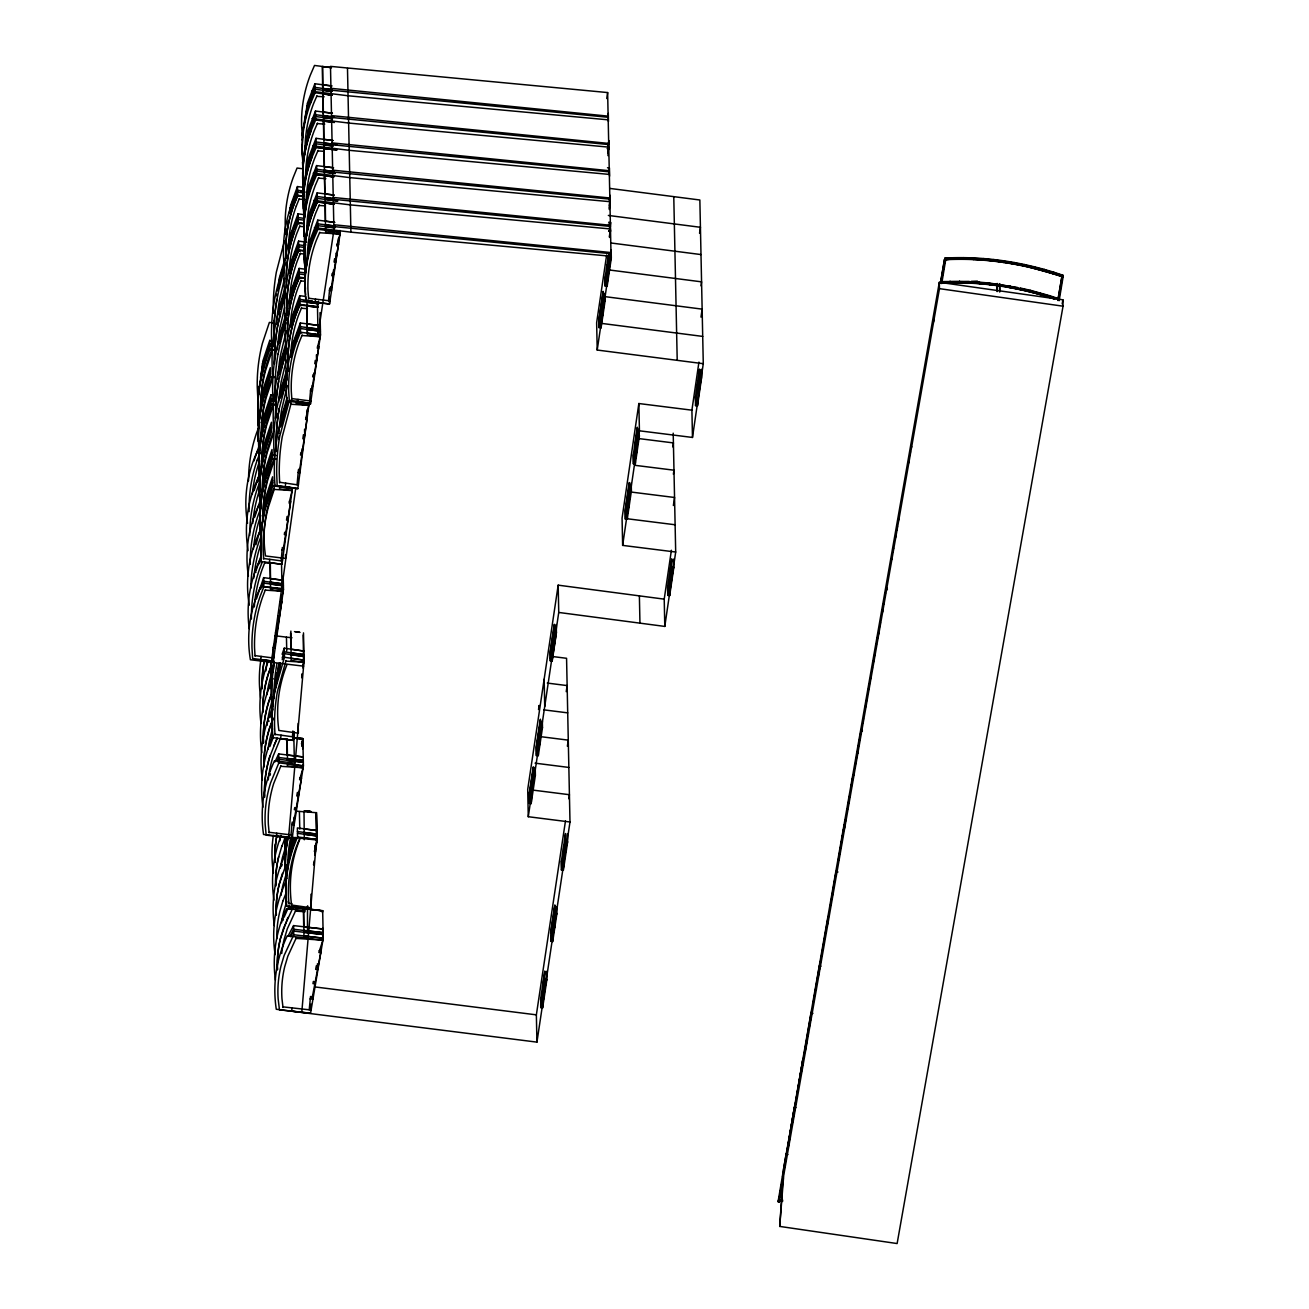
<?xml version="1.0" encoding="UTF-8"?>
<svg xmlns="http://www.w3.org/2000/svg" width="1309" height="1309" viewBox="0 0 1309 1309"><rect width="100%" height="100%" fill="white"/><g stroke="black" fill="none" stroke-linecap="round" stroke-linejoin="round"><path stroke-width="1.5" d="M302.15 150.584L303.017 127.807L302.183 140.096M302.723 177.86L303.59 155.084L303.623 156.916L305.373 146.543L311.362 126.302L315.567 116.517L332.355 118.677M304.081 213.776L303.197 189.167L304.113 215.609M304.441 259.706L304.342 243.736L305.341 273.843L304.506 263.191A147.197 137.51 -1.2 0 1 313.146 211.633L317.367 201.848L334.155 204.008M304.997 286.982L304.915 271.012L304.997 274.677M285.787 245.127L285.82 241.085M285.198 849.672L285.951 879.124M285.787 892.46L285.771 876.948M258.282 419.747L257.791 394.091L258.397 425.425M258.298 437.811L258.364 421.367M258.937 448.66L259.542 479.699M258.871 465.104L259.918 441.231L259.035 454.059M259.411 490.58L259.493 475.936M259.444 492.38L260.491 468.507L260.54 470.307L262.193 459.377L271.568 427.65M260.016 519.657L260.066 503.212M260.638 530.505L261.129 556.145L261.064 552.545M270.799 667.705L270.898 661.863M271.372 694.981L271.47 677.833L271.896 706.647M271.945 722.273L272.043 705.109L272.55 737.572L293.232 740.403L294.214 733.138M273.957 324.321L274.039 320.77M272.501 657.903L273.663 645.239L274.923 645.419M281.14 560.874L282.351 547.506L283.611 547.686M297.078 484.788L298.436 469.702L299.696 469.898M309.611 400.865L310.757 388.675L312.033 388.855M292.447 736.771L292.889 730.962M293.511 739.798L294.361 731.78M328.543 300.71L329.737 288.029L331.177 288.225M288.569 837.498L303.606 666.166L303.197 634.98M290.974 834.897L292.202 822.117L293.772 822.314M301.774 1012.479L316.549 839.953L315.976 812.66L295.605 811.122M309.219 1009.795L310.511 996.525L312.409 996.754M779.722 1226.418L783.715 1175.367L939.453 288.651L939.322 282.286L1062.908 299.826L1063.039 306.191L897.123 1243.55L779.722 1226.418L783.584 1168.986L939.322 282.286M274.874 342.663L275.168 339.096M275.054 342.713L275.348 339.162M271.552 681.465L272.517 669.799L271.585 683.282M272.125 708.742L273.09 697.075L272.157 710.574M257.857 397.691L258.789 386.679L257.906 399.49M258.478 426.767L261.064 404.808L270.439 373.081M260.147 506.812L261.064 495.8L260.18 508.612M260.753 535.888L263.338 513.946L272.714 482.219M303.279 192.832L304.163 182.376L304.277 187.563M303.312 194.665C304.163 177.059 308.597 159.714 316.14 143.81L332.928 145.97M303.884 221.941L306.502 201.111L312.491 180.855L316.713 171.086L335.366 173.492L324.697 172.183M304.424 247.385L305.308 236.929L304.457 249.217M305.03 276.494L307.648 255.68L313.636 235.424L317.858 225.655L334.646 227.799M285.313 855.072L287.44 837.007M285.886 882.364L288.324 862.287L295.818 837.482M275.037 847.757L275.348 844.109M307.517 906.744L307.468 932.204M285.722 483.152L285.231 486.833L297.847 488.65L309.088 403.156L289.485 400.194L279.782 436.061A236.553 220.976 -1.2 0 0 276.69 473.302L277.164 485.721L297.847 488.65M281.091 735.183L280.617 738.652L293.232 740.403L293.118 734.954M290.876 631.102L291.154 660.505L303.77 662.272L302.837 666.036M301.675 677.767L302.215 673.775L301.937 675.689M303.001 668.032L304.064 660.145L303.492 632.869M269.769 559.336L269.327 562.608L281.942 564.31L292.414 488.584L272.796 485.819L265.825 506.747A185.551 173.344 -1.2 0 0 260.671 550.533M279.471 280.551L277.524 290.614L279.324 281.942M278.637 313.98L279.815 305.553L284.822 288.34M278.948 343.22L280.895 335.12M278.964 374.407L280.764 362.495M280.077 397.789L282.04 389.689M282.089 416.998L280.371 427.012L282.188 418.356M261.129 656.414L260.687 659.507L273.319 661.176L283.48 589.41L283.202 576.271M270.325 562.494L270.587 589.655L283.202 591.308L280.224 603.138L281.484 603.318L281.402 599.473M277.868 413.922L277.361 417.456L277.312 415.608M278.686 439.448L279.193 435.913M309.088 403.156L296.472 401.339L296.178 403.597L308.793 405.414L305.619 419.518L306.879 419.714M298.043 472.418L299.303 472.631L307.173 417.686L307.01 409.848M304.293 839.773L303.999 810.926L311.215 811.858M304.375 828.941L316.991 830.561L297.372 827.926L297.552 836.926L293.789 846.367A155.117 144.906 -1.2 0 0 285.869 896.06L286.524 906.123L307.222 908.773L307.648 905.779M313.538 864.905L314.095 861.027M314.929 855.202L317.187 839.56L316.614 812.562M306.797 307.811L307.059 305.979L318.103 307.386M307.173 325.826L307.435 323.994L320.312 325.63L300.301 322.979L293.38 342.042L293.118 347.18L300.383 326.677L320.394 329.344L307.517 327.708M307.288 331.39L307.566 329.557L320.427 331.193L300.416 328.526L293.494 347.605M298.027 399.392L297.601 402.37L310.462 404.023L320.509 334.908L320.034 312.655M312.458 301.119L306.944 300.416L307.37 335.088L320.247 336.74L317.253 348.112L318.545 348.292M318.054 334.351L333.926 230.073L330.49 66.383L607.638 92.563L611.107 258.838M271.323 662.485L295.752 488.093L275.005 485.508A145.479 135.907 -1.2 0 0 265.514 555.949L285.558 558.452L285.477 554.558M272.959 679.24L271.487 678.618L274.023 661.11M272.927 706.435L272.059 705.895L277.001 672.662M638.857 403.532L639.43 430.808L692.477 437.451L691.905 410.175L638.857 403.532L622.07 518.119L622.642 545.395L675.689 552.038L664.792 626.422L558.747 612.448L558.174 585.156L664.219 599.146L664.792 626.422M629.269 484.412L625.358 510.035L625.506 517.17L627.436 517.415M635.34 442.704L637.319 429.139M625.326 519.051L629.465 490.711L629.302 482.53L625.146 510.854L625.326 519.051L627.24 519.28L631.396 490.957L631.249 484.412M633.376 463.762L637.516 435.422L639.447 435.668L635.307 463.991L633.376 463.762L633.196 455.581L637.352 427.241L637.352 436.731M629.416 491.562L627.436 505.127L627.289 497.993M630.333 488.846L631.216 482.776M638.088 435.586L638.988 429.499M630.169 490.548L631.036 484.641L631.183 491.791M635.405 455.679L635.994 451.67M638.219 435.275L639.087 429.352L639.234 436.502L637.319 436.257M622.642 545.395L639.43 430.808M629.154 504.587L626.356 518.053M637.205 449.298L634.407 462.764M699.546 233.264L700.43 227.291L608.358 215.445M672.826 446.942L673.415 442.917L638.039 438.482M673.382 474.218L673.971 470.193L634.685 465.284M700.986 285.837L701.575 281.844L609.487 269.998M673.366 505.519L674.544 497.485L629.367 491.824M700.969 317.105L702.148 309.137L604.071 296.521M664.219 599.146L671.386 550.271M691.905 410.175L698.941 362.118M669.717 574.307L671.713 560.743M699.513 370.987L697.664 391.702M671.697 567.861L667.95 593.501L667.803 586.35M667.754 595.366L671.91 567.026L673.84 567.272L669.684 595.611L667.754 595.366L667.59 587.185L671.73 558.845L671.746 568.351M700.871 373.392L701.46 369.334L701.624 377.532L697.484 405.855L695.554 405.61L699.71 377.287M672.09 571.853L672.662 567.991M692.477 437.451L703.277 363.689L699.857 199.999L609.781 188.414M258.397 395.318L262.602 363.493M259.837 422.758L258.38 422.152L263.862 390.687M259.82 449.952L258.953 449.429L263.747 418.062M260.098 477.147L265.007 445.256M261.26 504.57L260.082 503.998L265.072 472.565M261.244 531.716L265.302 500.087L266.447 499.842M272.55 671.615L273.99 661.945M273.123 698.891L280.486 664.612M606.754 98.551L607.638 92.563M607.965 146.772L608.865 140.701L607.949 155.64M608.096 146.51L608.685 142.566M607.9 153.104L608.783 147.132L348.636 123.046L312.098 118.53M609.241 201.079L610.01 195.27L609.29 209.522M609.323 205.677L609.912 201.684L349.765 177.615L313.244 173.083M609.389 208.229L609.978 204.286M539.144 705.764L538.572 709.543L539.21 705.436M609.978 226.588L610.583 222.546L608.652 222.301M558.174 585.156L527.707 789.442L528.28 816.718L569.988 821.987L536.935 1042.128L276.281 1009.272A143.352 133.911 -1.2 0 1 287.195 935.919L307.599 938.062M606.656 254.911L596.642 322.767L597.215 350.043L703.277 363.689M609.307 236.945L610.485 228.96L350.337 204.891L313.816 200.375M609.667 237.469L610.583 222.546M608.456 255.402L605.036 277.917L605.216 286.098L607.147 286.344L611.319 258.02L611.156 249.823L610.55 253.881M603.105 293.265L599.162 318.872L599.309 326.006L601.24 326.252M608.62 255.353L607.343 272.19M554.296 626.193L550.32 651.8L550.467 658.934L554.28 633.311L556.21 633.556L552.12 659.916M533.254 768.743L529.278 794.35L529.425 801.484M540.355 721.095L536.379 746.686L536.526 753.837L538.441 754.082M554.198 627.224L552.529 645.861M605.216 286.098L609.405 257.775M603.253 300.399L601.256 313.964L601.224 306.355M529.229 803.35L533.45 775.026L535.381 775.272L531.159 803.595L529.229 803.35L529.065 795.168L533.287 766.845L533.401 775.877L531.389 789.442L531.241 782.307M540.552 727.379L536.33 755.702L536.166 747.521L540.388 719.197L540.552 727.379L542.482 727.624L538.261 755.947L538.097 751.235M550.271 660.8L554.492 632.476L556.423 632.722L552.202 661.045L550.271 660.8L550.107 652.618L554.329 624.295L554.443 633.327M604.169 297.683L604.758 293.641M540.502 728.229L538.474 741.794L538.457 734.185M604.005 299.401L604.873 293.478M534.645 770.87L535.217 767.09L535.381 775.272M541.19 727.002L542.024 721.341M555.687 628.32L556.26 624.54L556.423 632.722M539.995 736.836L541.19 728.802M541.239 727.231L542.122 721.308L542.27 728.458L540.339 728.213M554.231 639.921L554.836 635.912M597.215 350.043L611.058 256.253L350.91 232.168L314.389 227.651M528.28 816.718L558.747 612.448M602.974 313.424L600.16 326.89M531.176 801.419L532.174 789.262M539.783 743.725L537.475 753.673M331.488 67.659L322.489 66.546L322.587 86.754M322.783 95.901L323.061 93.823L332.061 94.935M323.356 123.177L323.634 121.279M336.806 149.946L324.207 148.392L324.256 166.554M323.928 150.47L324.207 148.571M324.485 177.746L324.779 175.668L333.779 176.96M315.584 299.123L315.125 302.215L329.524 303.999L340.324 232.184L317.94 229.304L313.718 239.089A147.197 137.51 -1.2 0 0 305.079 290.647L305.913 301.119L329.524 303.999L329.41 298.501M322.489 66.546L325.63 232.315L340.029 234.082L339.964 230.417M566.224 691.643L567.141 685.589L547.277 683.069M567.37 746.212L568.286 740.141L540.47 736.64M536.935 1042.128L536.363 1014.851L565.472 820.972M568.81 798.752L569.415 794.71L531.683 789.949M540.552 999.372L544.806 971.049L544.806 980.539M550.598 933.252L554.852 904.944L554.852 914.435M542.728 986.495L544.773 972.931M554.82 906.826L550.811 932.433L550.778 941.449L555.032 913.126L556.947 913.371L552.693 941.695L552.627 938.422M565.504 835.437L563.606 856.135M540.912 1005.688L544.757 980.065M540.715 1007.554L544.969 979.23L546.9 979.476L542.646 1007.799L540.715 1007.554L540.764 998.538M561.446 870.043L565.701 841.736L567.631 841.982L563.377 870.289L561.446 870.043L561.283 861.862L565.521 833.538L565.652 842.587M554.672 906.81L552.938 927.541L552.905 919.932M555.654 912.733L556.505 907.072L556.734 914.206L554.82 913.96M545.133 984.057L545.722 980.179M555.703 912.962L556.587 907.055M542.564 1006.654L544.528 989.522M563.394 868.112L564.523 855.497M258.822 388.478L266.022 356.146L269.867 345.805L273.777 346.361M259.967 443.031L267.167 410.715L270.996 400.374L274.923 400.93M261.113 497.6L268.312 465.268L272.141 454.927L276.068 455.483M292.414 488.584L279.782 486.883L279.521 488.879L292.136 490.58L289.093 503.065L290.353 503.261M273.303 647.53L274.563 647.71L281.746 601.6L280.486 601.42M286.082 850.965L285.215 850.441L287.276 837.155M286.949 878.306L285.787 877.734L290.222 849.23L291.367 848.985M289.305 213.563L290.189 207.869L291.367 207.607M289.273 244.636L291.351 234.867M290.451 268.116L291.662 260.196L298.599 241.134L306.601 242.198M290.713 297.307L292.496 289.42M290.991 326.481L292.643 316.794M291.858 351.859L293.92 343.989M276.755 833.211L276.264 836.32L292.071 838.202L303.41 765.863L302.854 739.143L293.396 737.981M301.741 746.245L302.837 738.571L297.176 737.883M315.371 845.565L315.224 852.977L315.076 845.369M287.636 225.033L288.275 221.057M289.027 308.875L289.665 304.882M303.066 135.923L302.068 135.4L307.075 105.636M303.034 163.02L308.122 132.831M304.212 190.492L303.213 189.952L308.22 160.205M304.457 217.687L308.613 187.662L309.595 187.4M305.701 245.11L304.359 244.521L309.562 214.709M305.602 272.256L309.758 242.23L310.724 241.952M303.066 129.64L307.37 109.04L314.994 89.241L331.782 91.401M305.341 238.762L309.66 218.161L317.285 198.363L337.804 200.997L325.27 199.475M319.576 232.74L340.029 234.082L336.757 245.896L338.197 246.092M329.361 290.32L330.801 290.516L338.491 244.39L338.36 238.533M317.482 307.075L318.463 301.201M303.377 910.753L303.704 908.561L307.5 909.199M292.136 1007.897L291.596 1011.137L310.56 1013.248L323.241 938.177L322.668 910.688L293.183 907.268L283.578 928.097L280.404 938.766A122.653 114.57 -1.2 0 0 277.475 969.724M303.704 908.561L303.95 938.046L322.914 940.157L322.652 928.048M322.341 912.668L322.668 910.688M783.355 1178.345L779.346 1201.875L778.086 1201.695L786.087 1154.162L787.363 1154.8M782.618 1201.417L778.413 1201.089L778.61 1199.911L782.226 1199.748M794.432 1107.07L786.431 1154.603L794.432 1107.07L795.676 1107.25M782.046 1181.716L778.708 1201.335A117.368 41.217 9.7 0 1 782.275 1201.122M782.717 1177.789L783.387 1173.878M784.042 1169.951L784.713 1166.024M785.384 1162.097L786.054 1158.187M779.002 1201.58L778.61 1199.911M788.051 1148.353L788.722 1144.426M789.376 1140.515L790.047 1136.588M792.043 1124.824L795.054 1107.169M795.087 1106.907L795.283 1105.729M803.431 1058.457L810.762 1014.851M801.059 1073.805L801.713 1069.878M802.384 1065.951L803.055 1062.041M807.424 1036.27L808.226 1035.583M812.087 1008.944L811.433 1013.313L812.676 1013.051M812.774 1005.476L819.434 965.797L820.694 965.977M805.051 1052.207L805.722 1048.28M806.393 1044.353L807.048 1040.442M807.718 1036.515L808.389 1032.588M809.06 1028.661L809.731 1024.751M810.386 1020.824L811.056 1016.897M811.956 1011.53L812.349 1013.199M815.965 988L816.358 989.669M818.06 977.659L818.73 973.732M819.401 969.805L820.056 965.878M828.433 917.167L829.104 912.798M829.775 909.33L835.764 873.561M827.403 924.678L828.057 920.751M832.426 894.996L833.228 894.292M837.106 868.112L836.435 872.039L837.106 867.654M837.76 863.744L844.436 824.506L837.776 864.185M846.105 816.636L844.78 824.948L846.105 817.094M846.776 812.725L847.43 808.798M848.101 804.871L848.772 800.961M849.443 797.034L850.114 793.107M850.768 789.18L852.781 777.415L850.785 789.638M846.776 813.184L847.447 809.257M848.117 805.33L848.788 801.403M849.443 797.492L850.114 793.565M844.403 828.532L845.074 824.605M853.452 775.893L854.106 771.508M854.777 768.039L860.782 732.287M857.444 753.706L858.229 753.019M862.107 726.38L861.437 730.307M862.778 722.912L863.449 718.526M865.118 709.183L865.773 704.798M866.46 701.329L867.114 696.961M867.785 693.492L869.454 683.691M861.764 730.144L861.976 728.966M865.773 706.615L865.969 705.436M870.436 679.289L871.107 675.362M871.778 671.435L872.449 667.525M873.119 664.056L873.774 659.671M874.461 656.202L875.116 651.833M875.786 648.364L876.441 643.979M877.128 640.51L877.783 636.141M878.454 634.603L879.108 630.234M879.795 626.766L880.45 622.38M882.119 612.579L882.79 608.652M883.444 604.742L884.115 600.815M884.786 596.888L885.457 592.961M882.446 612.432L882.642 611.254M886.651 587.708L887.044 589.377M891.445 559.597L892.116 555.687M892.787 551.76L893.458 547.833M891.462 560.056L892.133 556.129M892.803 552.218L893.458 548.291M895.454 537.999L896.125 534.088M896.78 530.161L897.45 526.234M898.121 522.307L898.792 518.397M908.462 463.451L909.117 459.524M909.788 455.614L910.459 451.687M911.457 447.613L911.653 446.434M933.464 322.178L934.135 318.251M940.467 282.924L944.476 259.395L945.736 260.033L944.476 259.395M940.484 283.382L944.476 259.837M944.803 259.231L945 258.053C984.941 255.91 1025.225 262.275 1062.99 275.266L1062.221 276.772C1024.816 263.894 984.941 257.595 945.393 259.722L953.852 258.822L979.148 259.46M1054.579 299.09C1018.255 287.031 979.656 281.19 941.4 283.251L940.991 281.599L969.249 281.419L969.053 282.597L946.227 282.531M945.393 259.722L945 258.053M941.727 283.562L945.736 259.575M949.843 282.368L950.056 281.19M953.852 258.822L954.048 257.644M950.399 282.842L950.596 281.68C987.182 281.075 1023.851 287.146 1058.408 299.123L1058.212 300.301L1058.408 299.123M954.408 259.313L954.605 258.135C991.191 257.546 1027.86 263.616 1062.417 275.594L1062.99 275.266M959.317 282.302L959.53 281.124M963.326 258.773L963.522 257.595M959.775 282.793L959.972 281.615M963.768 259.264L963.98 258.086M973.127 259.067L973.323 257.889M969.462 283.088L969.658 281.91M973.471 259.558L973.667 258.38M974.125 282.924L974.321 281.746L989.571 283.071L1017.568 287.505L1017.371 288.684L999.667 285.591M975.794 283.039L979.165 283.251L979.361 282.073M983.37 258.544L983.174 259.722L993.384 260.72L993.58 259.542M979.394 283.726L979.59 282.548M983.403 260.196L983.599 259.018M979.165 283.251L989.375 284.249L989.571 283.071M989.489 284.724L989.702 283.546M993.498 261.178L993.695 260M999.683 286.049L999.88 284.413M1003.692 262.504L1003.888 261.325M1009.877 287.685L1010.172 286.082M1013.886 264.156L1014.18 262.536M1020.006 289.649L1020.202 288.471M1023.998 266.12L1024.194 264.942M1062.793 276.444L1024.211 265.711L1024.407 264.533M1029.97 291.907L1030.167 290.729M1033.963 268.378L1034.175 267.2M1030.281 291.531L1030.494 290.353L1020.545 288.095L1020.349 289.273L1049.671 296.914L1049.867 295.752L1030.494 290.353M1034.29 267.985L1034.486 266.807M1039.706 294.46L1039.902 293.281M1043.715 270.914L1043.911 269.736M1040.131 294.083L1040.328 292.921M1044.14 270.554L1044.337 269.376M1049.131 297.258L1049.343 296.079M1053.14 273.712L1053.336 272.55M1053.663 273.385L1053.876 272.207M1057.868 300.056L1061.877 276.51L1063.153 277.148L1061.877 276.51M1057.885 300.514L1061.894 276.968M1062.221 276.772L1062.417 275.594M1058.506 300.137L1062.499 276.608A117.368 41.217 9.7 0 0 945.098 259.477L941.089 283.022A117.368 41.217 9.7 0 1 999.683 285.82M1059.145 300.694L1063.137 276.706M303.034 764.211L303.099 767.778L299.597 779.673L301.185 779.869L301.103 776.122M1062.188 303.852L1062.908 299.826M295.981 938.389L322.914 940.157L318.856 952.494L320.754 952.723L320.672 948.845M277.933 290.745L280.29 280.355M279.439 287.178L276.919 299.646A236.553 220.976 -1.2 0 0 273.843 336.904M278.817 314.471L279.537 311.002M280.011 314.471L277.492 326.661A236.553 220.976 -1.2 0 0 274.399 363.902M278.064 354.215L280.584 341.747M278.882 374.243L280.96 360.122L285.967 342.909M279.275 374.341L280.715 367.371M280.175 398.051L280.895 394.582M281.14 425.409L287.816 401.241M254.731 517.088L260.278 500.103M256.433 598.933L263.665 577.629L283.284 580.312L270.668 578.66M289.207 244.799L290.025 241.429M291.171 236.634L290.827 238.058L291.089 232.92L298.027 213.842L304.015 214.643M290.598 268.705L291.4 265.334M289.894 273.646L291.302 267.74M290.762 297.667L292.316 291.187M290.925 326.645L292.807 314.765L299.728 295.687L305.733 296.488M291.907 352.236L292.709 348.865M293.02 349.585L291.138 357.455L291.089 355.606M270.047 775.337L270.439 773.848M279.782 280.241L284.92 262.994M281.68 275.234L284.953 264.827M279.439 287.456L282.679 275.201M284.544 278.408L279.422 300.17A232.249 216.967 -1.2 0 0 276.674 324.517M279.897 309.235L284.904 292.022M280.404 309.349L283.169 299.09M283.251 302.494L277.492 326.939A236.553 220.976 -1.2 0 0 274.415 364.18M284.593 307.648L279.995 327.463A232.249 216.967 -1.2 0 0 277.361 349.748M280.502 338.344L281.893 333.206M280.584 342.025L283.808 329.77M286.213 330.997L280.568 354.739A232.249 216.967 -1.2 0 0 277.803 379.07M281.042 363.787L286.049 346.59M281.533 363.918L286.082 348.423M284.38 357.046L278.637 381.492A236.553 220.976 -1.2 0 0 275.561 418.733M281.157 369.302L287.325 348.341M286.262 360.237L281.14 382.015A232.249 216.967 -1.2 0 0 278.637 402.272M283.039 387.775L287.244 373.965M281.73 396.578L287.309 377.63M287.358 385.566L281.713 409.292A232.249 216.967 -1.2 0 0 278.948 433.639M282.646 416.638L287.178 401.143M314.765 849.197L316.925 841.392L316.353 814.394M279.308 662.91L276.903 675.689M280.453 662.796L274.841 687.29M266.103 359.746L262.978 370.627A185.551 173.344 -1.2 0 0 257.824 414.429M266.676 387.022L263.534 397.625A185.551 173.344 -1.2 0 0 258.38 441.411M267.805 441.591L264.68 452.472A185.551 173.344 -1.2 0 0 259.526 496.258M268.378 468.867L265.252 479.47A185.551 173.344 -1.2 0 0 260.098 523.256L260.687 534.563M281.86 846.056L278.686 856.937A122.653 114.57 -1.2 0 0 275.675 886.046M285.575 847.021L282.466 857.493A120.428 112.492 -1.2 0 0 280.437 868.129M281.795 865.92L282.253 864.382M282.433 873.332L279.259 884A122.653 114.57 -1.2 0 0 276.33 914.942M286.147 874.297L283.039 884.769A120.428 112.492 -1.2 0 0 281.01 895.405M283.006 900.608L279.831 911.489A122.653 114.57 -1.2 0 0 276.772 938.766M286.72 901.574L283.595 912.046A120.428 112.492 -1.2 0 0 281.582 922.698M282.924 920.489L283.398 918.934M253.93 461.046L259.837 443.718M256.204 570.168L261.424 554.656M301.463 743.888L302.543 740.485M293.592 837.351L290.205 848.461L290.287 852.061M291.252 209.276L293.118 203.484M291.792 234.704L298.092 217.556L304.097 218.358M291.743 263.911L294.836 254.257M292.938 289.256L299.237 272.125L305.242 272.91M292.889 318.48L299.81 299.401L311.82 301.005M293.543 318.398L295.409 312.606M284.446 240.954L276.346 272.092A236.553 220.976 -1.2 0 0 273.254 309.349L273.401 313.031M284.838 259.329L279.242 278.277L278.964 283.709M282.679 275.479L284.429 269.981M283.758 297.339L285.526 292.12M283.251 302.755L286.18 293.772M285.984 313.882L280.388 332.83L280.11 338.278L286.066 317.563M283.742 326.366L286.098 319.396M283.824 330.048L286.164 322.799M287.129 368.451L281.533 387.399L281.239 392.847L287.195 372.116M287.309 377.352L279.21 408.784A236.553 220.976 -1.2 0 0 276.117 446.025M287.113 397.478L282.106 414.675L281.811 420.124M291.056 403.565L282.286 436.584A232.249 216.967 -1.2 0 0 279.259 473.154L279.619 482.906M282.106 654.255L284.249 648.184L303.868 651.048L291.252 649.297M282.188 657.887L284.331 651.833L303.95 654.68L291.334 652.929M282.22 659.703L284.364 653.649L303.983 656.513L291.367 654.745M284.249 648.184L284.446 657.282L274.923 690.939A208.622 194.894 -1.2 0 0 272.01 725.906M286.049 660.456L277.426 691.43A204.826 191.359 -1.2 0 0 274.563 725.775L274.988 734.938M255.926 572.328L255.86 571.657M271.487 678.618L272.943 678.438M272.059 705.895L272.91 705.616M271.405 665.217L268.345 673.628A136.496 127.513 -1.2 0 0 262.782 711.965M271.405 665.79L268.361 674.2A136.496 127.513 -1.2 0 0 262.782 712.521M269.949 688.632L271.781 683.593M271.356 694.179L268.918 700.904A136.496 127.513 -1.2 0 0 263.469 742.759M271.372 694.752L268.918 701.477A136.496 127.513 -1.2 0 0 263.485 743.332M269.916 717.594L272.959 709.2M273.156 718.101L269.49 728.18A136.496 127.513 -1.2 0 0 263.927 766.518M273.156 718.657L269.49 728.753A136.496 127.513 -1.2 0 0 263.927 767.09M269.867 746.572L272.927 738.161M257.808 394.86L258.658 394.598M258.38 422.152L259.82 421.956M258.953 449.429L259.787 449.151M260.082 503.998L261.244 503.752M285.215 850.441L286.066 850.163M273.663 340.962L269.752 340.405L262.782 361.349L262.504 366.504M266.103 360.04L269.932 349.405L269.752 340.405M271.552 352.399L265.432 371.02A182.18 170.186 -1.2 0 0 260.344 412.204M270.39 371.281L263.42 392.225L261.064 404.808M263.076 393.796L263.354 388.626L270.325 367.698L270.505 376.681L263.551 397.903A185.551 173.344 -1.2 0 0 258.38 441.706M272.125 379.692L266.005 398.296A182.18 170.186 -1.2 0 0 260.933 441.297M274.808 395.531L270.898 394.974L263.927 415.902L263.649 421.073M270.898 394.974L271.078 403.974L264.123 425.196A185.551 173.344 -1.2 0 0 258.953 468.982M267.249 414.593L271.078 404.252L275.005 404.808M272.697 406.968L266.561 425.572A182.18 170.186 -1.2 0 0 261.489 466.773M271.536 425.85L264.565 446.778L262.193 459.377M267.821 441.869L271.65 431.25L271.454 422.251L264.5 443.178L264.222 448.349M273.27 434.244L267.134 452.865A182.18 170.186 -1.2 0 0 262.078 495.866M272.108 453.127L265.138 474.071L262.765 486.653M264.794 475.625L265.056 470.471L272.027 449.527L272.223 458.526L265.252 479.748A185.551 173.344 -1.2 0 0 260.098 523.551M273.826 461.521L267.707 480.141A182.18 170.186 -1.2 0 0 262.618 519.526M272.681 480.419L265.711 501.347L263.338 513.946M274.399 488.813L268.28 507.417A182.18 170.186 -1.2 0 0 263.224 550.418L263.682 559.074M258.757 427.356L256.629 432.821A166.521 155.575 -1.2 0 0 248.53 480.861M257.791 452.816L259.918 447.351M257.202 460.097L260.033 452.799M259.706 472.811L254.175 490.597M257.66 481.925L259.787 476.46M259.902 481.908L257.775 487.39A166.521 155.575 -1.2 0 0 249.675 535.43M259.64 505.552L261.064 501.92M261.178 507.368L258.348 514.666A166.521 155.575 -1.2 0 0 250.248 564.457M260.851 527.38L255.877 544.871M261.031 536.477L258.92 541.942A166.521 155.575 -1.2 0 0 250.821 588.248M259.378 563.77L261.489 558.305M262.324 561.937L259.493 569.235A166.521 155.575 -1.2 0 0 251.393 619.026M264.909 562.281L261.898 570.053A163.51 152.744 -1.2 0 0 254.306 606.951M260.655 589.23L263.747 581.261L283.366 583.961L270.734 582.292M262.814 585.581L263.78 583.078L283.398 585.778L270.783 584.109M263.665 577.629L263.862 586.727L260.066 596.511A166.521 155.575 -1.2 0 0 251.999 648.037L252.621 658.492L273.319 661.176L273.205 655.711M265.482 589.574L262.471 597.346A163.51 152.744 -1.2 0 0 254.551 647.939L255.042 656.153M295.081 837.433L290.614 850.637L288.324 862.287M299.188 839.674L296.194 847.168A152.302 142.288 -1.2 0 0 288.422 895.961L288.929 903.881M303.459 187.367L297.454 186.565L290.516 205.644L290.254 210.782L297.519 190.28L303.524 191.081M294.46 199.786L297.568 192.128L303.573 192.93M297.454 186.565L297.65 195.843L293.821 205.251A151.909 141.928 -1.2 0 0 285.82 254.879M296.276 206.069L299.303 198.592M294.312 228.83L298.141 219.405L304.146 220.207M299.876 225.868L296.848 233.346A149.161 139.343 -1.2 0 0 289.076 272.174M295.556 252.506L298.665 244.832L304.67 245.634M294.885 256.106L298.714 246.697L304.702 247.483M298.599 241.134L298.779 250.395L294.967 259.82A151.909 141.928 -1.2 0 0 286.966 309.448M300.448 253.144L297.421 260.622A149.161 139.343 -1.2 0 0 289.518 303.41M305.161 269.212L299.156 268.41L292.234 287.489L291.972 292.627M296.881 279.881L299.286 273.974L305.275 274.775M299.156 268.41L299.352 277.688L295.539 287.096A151.909 141.928 -1.2 0 0 287.538 336.724M301.021 280.437L297.994 287.915A149.161 139.343 -1.2 0 0 290.222 326.726M296.03 310.675L299.843 301.25L317.858 303.655M299.728 295.687L299.925 304.964L296.096 314.373A151.909 141.928 -1.2 0 0 288.111 364.017M301.594 307.713L298.55 315.191A149.161 139.343 -1.2 0 0 290.794 354.019M296.668 341.665L300.497 332.241L300.301 322.979M302.166 334.989L299.123 342.467A149.161 139.343 -1.2 0 0 291.285 391.195L291.825 399.114M281.877 846.252L284.707 839.085M286 864.627L279.259 884.213A122.653 114.57 -1.2 0 0 276.33 915.155M283.006 900.821L285.853 893.638M284.102 917.2L289.256 905.452M287.849 917.445L280.404 938.569A122.653 114.57 -1.2 0 0 277.475 969.511M302.068 135.4L303.05 135.122M303.213 189.952L304.195 189.674M304.359 244.521L305.668 244.276M331.668 85.903L314.88 83.76L307.255 103.558L306.96 108.696M310.855 102.675L315.076 92.726L331.864 95.066M316.958 95.77L313.604 103.526A144.53 135.023 -1.2 0 0 305.079 152.449M332.241 113.196L315.453 111.036L307.828 130.835L307.533 135.972M303.508 186.5L303.623 191.998L302.788 181.346A147.197 137.51 -1.2 0 1 311.427 129.787L315.649 120.019L334.302 122.408M317.531 123.046L314.176 130.818A144.53 135.023 -1.2 0 0 305.602 176.29M332.813 140.472L316.025 138.312L308.4 158.111L308.106 163.265M318.103 150.339L314.749 158.094A144.53 135.023 -1.2 0 0 306.208 207.018M333.386 167.748L316.598 165.589L308.973 185.403L308.679 190.541M312.573 184.52L316.794 174.572L316.598 165.589M318.676 177.615L315.322 185.371A144.53 135.023 -1.2 0 0 306.846 236.013M333.959 195.041L317.171 192.881L309.546 212.68L309.251 217.818M317.171 192.881L317.367 202.028L313.146 211.796A147.197 137.51 -1.2 0 0 304.506 263.371M319.249 204.891L315.894 212.663A144.53 135.023 -1.2 0 0 307.32 259.853M334.531 222.317L317.743 220.157L310.118 239.956L309.824 245.11M319.821 232.184L316.467 239.94A144.53 135.023 -1.2 0 0 307.975 290.565L308.646 298.796M277.115 738.047L270.063 756.029A136.496 127.513 -1.2 0 0 264.549 796.134M273.728 745.95L277.132 738.62M280.355 738.456L273.139 756.16A134.009 125.189 -1.2 0 0 268.247 779.968M274.955 761.92L278.67 753.919L303.213 756.946L287.424 755.08M277.573 759.989L278.735 757.486L303.295 760.513L287.505 758.647M277.623 761.773L278.784 759.269L303.328 762.296L287.538 760.414L287.096 739.241M278.67 753.919L278.85 762.836L270.636 782.749A136.496 127.513 -1.2 0 0 265.187 824.605L266.169 835.158L292.071 838.202L291.989 834.635M280.928 765.732L273.712 783.453A134.009 125.189 -1.2 0 0 268.361 824.539L269.147 832.835M268.967 721.439L268.901 720.784M289.338 909.117L290.925 906.09M290.173 909.444L291.76 906.401M295.719 910.524L287.293 928.85L284.168 939.338A120.428 112.492 -1.2 0 0 281.713 953.541M288.225 935.771L293.576 925.594L323.061 929.014L304.097 926.887M289.894 936.41L293.658 929.259L323.127 932.679L304.163 930.552M290.729 936.72L293.691 931.092L323.176 934.511L304.212 932.384M293.576 925.594L293.772 934.757L284.151 955.39L280.977 966.058A122.653 114.57 -1.2 0 0 278.146 998.832L279.455 1009.812L310.56 1013.248M296.292 937.8L287.865 956.143L284.74 966.615A120.428 112.492 -1.2 0 0 281.975 998.8L283.006 1007.423M945.605 258.544L954.605 258.135M941.596 282.089L950.596 281.68M779.215 1200.402L782.815 1200.238M778.413 1201.089L782.029 1200.926M971.294 281.353L977.398 281.124M316.713 96.342L324.157 96.817M317.285 123.619L324.73 124.11M317.858 150.895L323.438 151.271M318.431 178.171L325.876 178.662M299.09 199.132L305.193 199.524M319.003 205.464L324.583 205.824M299.663 226.408L303.721 226.67M300.236 253.684L304.293 253.962M300.808 280.977L304.866 281.239M301.381 308.253L307.468 308.662M301.954 335.529L320.247 336.74L320.05 327.463M290.843 404.236L308.793 405.414M274.186 489.402L292.136 490.58M264.68 562.854L270.668 563.246M265.252 590.13L283.202 591.308M285.82 661.094L303.77 662.272M280.093 739.012L288.258 739.552M280.666 766.305L303.099 767.778L287.309 765.896L287.604 763.981L303.41 765.863L278.85 762.836M293.821 735.773L294.394 763.049L274.481 760.807A147.77 138.05 -1.2 0 0 263.534 834.487L316.549 839.953M295.425 911.113L305.03 911.735M299.516 223.839L295.458 223.495A153.971 143.826 -1.2 0 0 284.789 292.823A213.432 199.393 -1.2 0 0 272.714 376.387A145.479 135.907 -1.2 0 0 262.078 436.11M300.088 251.132L296.03 250.788A153.971 143.826 -1.2 0 0 285.362 320.116A213.432 199.393 -1.2 0 0 273.286 403.679A145.479 135.907 -1.2 0 0 262.405 456.219M300.661 278.408L296.603 278.064A153.971 143.826 -1.2 0 0 285.935 347.392A213.432 199.393 -1.2 0 0 273.859 430.956A145.479 135.907 -1.2 0 0 263.125 488.879M301.234 305.684L297.176 305.341A153.971 143.826 -1.2 0 0 286.507 374.669A213.432 199.393 -1.2 0 0 274.432 458.232A145.479 135.907 -1.2 0 0 263.698 516.155M301.806 332.977L297.748 332.617A153.971 143.826 -1.2 0 0 287.08 401.945A213.432 199.393 -1.2 0 0 275.005 485.508M292.512 262.176L291.334 262.438L292.529 263.027M608.21 119.839L348.063 95.77L311.526 91.237M609.339 174.408L349.192 150.322L312.671 145.806M608.145 117.286L330.997 90.174M608.718 144.579L331.57 117.45M609.29 171.855L332.142 144.726M609.863 199.132L332.699 172.019M610.436 226.424L333.271 199.295M611.008 253.701L333.844 226.572M274.677 635.716L291.989 637.794M281.517 563.099L282.057 588.428L260.736 586.563A139.507 130.327 -1.2 0 0 250.395 659.752L303.606 666.166M608.129 116.141L330.948 88.325M608.701 143.434L331.521 115.617M609.274 170.71L332.093 142.894M609.847 197.986L332.666 170.17M610.419 225.279L333.239 197.463M610.992 252.555L333.811 224.739M263.911 364.295L262.438 363.689M305.177 910.573L286.622 908.642A143.352 133.911 -1.2 0 0 275.43 980.13M311.297 909.411L322.685 910.884L293.2 907.481M304.277 936.05L323.241 938.177L293.772 934.757M282.94 1006.866L311.1 1010.008L310.986 1004.118M301.201 191.638L305.161 192.096M303.475 300.759L323.339 303.034M296.914 737.867L302.837 738.571M292.971 737.965L302.854 739.143M269.098 832.295L292.562 835.077M319.2 950.694L321.098 950.923L311.951 999.143L310.053 998.914M318.218 966.058L316.336 965.829L315.665 969.347L317.563 969.576L317.433 963.768M314.847 983.861L312.966 983.632L313.375 981.423L315.289 982.404M322.865 84.856L331.864 85.969M322.947 88.505L331.946 89.617M322.979 90.337L331.979 91.45M323.061 94.003L332.061 95.115M332.437 113.245L323.438 112.132L323.159 114.03L322.767 95.721M323.519 115.797L334.319 117.123M323.552 117.63L332.551 118.743M334.433 122.441L323.634 121.115L323.683 139.278M324.01 139.409L333.01 140.521M324.092 143.074L336.691 144.628M324.125 144.906L333.124 146.019M324.583 166.701L333.582 167.814M324.665 170.35L333.664 171.463M325.156 193.977L334.155 195.09M325.237 197.643L334.237 198.755M334.351 204.237L325.352 202.96L325.401 221.123M325.728 221.254L334.728 222.366M325.81 224.919L334.809 226.032M325.843 226.752L334.842 227.864M325.925 230.417L340.324 232.184M308.597 298.256L329.983 300.89L329.901 296.979M287.08 401.945L290.86 402.419M635.487 462.126L633.556 461.897L633.409 454.747M629.465 490.711L631.396 490.957M625.997 518.609L675.117 524.762M670.666 581.261L671.517 577.334M315.387 986.986L536.363 1014.851M607.114 148.653L609.045 148.882M607.507 167.748L609.438 167.977L609.601 176.175M608.472 224.166L610.387 224.412M608.832 230.482L610.747 230.728M608.62 231.317L610.534 231.562M608.26 271.536L607.049 285.198L606.951 279.848M306.993 302.281L318.022 303.688M318.087 306.862L307.059 305.455L307.14 323.961M307.631 333.271L320.509 334.908L300.497 332.241M291.776 398.59L310.904 401.029M555.131 633.9L554.132 626.16M552.66 656.545L566.568 658.296L569.988 821.987M543.873 709.854L567.713 712.865M535.086 763.163L568.842 767.434M331.292 67.61L314.504 65.45L310.282 75.218A147.197 137.51 -1.2 0 0 301.643 126.793L302.477 137.249M331.75 89.568L314.962 87.408L307.337 107.207L304.801 119.266M334.188 117.09L315.534 114.701L307.91 134.5L305.373 146.543M332.895 144.137L316.107 141.977L308.482 161.776L305.946 173.835M336.74 149.93L316.222 147.295L312 157.244A147.197 137.51 -1.2 0 0 303.361 208.802M333.01 149.619L316.222 147.459L316.025 138.312M333.468 171.414L316.68 169.254L309.055 189.052L306.502 201.111M333.582 176.731L316.794 174.572L333.582 176.911M334.04 198.69L317.253 196.53L309.628 216.345L307.075 228.388M317.367 202.028L334.155 204.188M610.927 242.983L701.002 254.568M334.613 225.982L317.825 223.823L310.2 243.621L307.648 255.68M600.635 323.274L702.72 336.413M565.488 842.554L567.402 842.8M305.782 810.893L311.198 811.596M304.441 832.54L317.073 834.16L297.438 831.526M304.49 834.34L317.105 835.96L297.487 833.326M304.555 837.94L317.187 839.56L297.552 836.926M288.896 903.357L291.956 903.75M550.974 939.567L552.889 939.829M294.607 907.137L307.222 908.773M551.825 940.451L554.656 926.985L554.541 921.634M543.677 993.449L544.413 990.275M995.102 260.933L1003.676 262.045M989.375 284.249L997.965 285.362M299.908 777.939L301.479 778.151L293.38 824.621L291.792 824.425M298.927 792.73L297.356 792.534L296.767 795.921L298.337 796.117L298.272 792.37M295.949 809.895L294.361 809.682L294.738 807.555L296.325 808.504M270.848 587.757L283.48 589.41L263.862 586.727M255.01 655.613L273.761 658.067L273.679 654.173M303.066 168.828L297.061 168.027L293.232 177.435A151.909 141.928 -1.2 0 0 285.247 227.079L285.755 234.556M303.639 196.105L297.634 195.303L293.805 204.728A151.909 141.928 -1.2 0 0 285.82 254.355L286.082 258.626M297.65 195.843L303.639 196.645M304.212 223.381L298.207 222.579L294.394 232.544A151.909 141.928 -1.2 0 0 286.393 282.171M304.212 223.921L298.207 223.119L298.027 213.842M304.784 250.673L298.779 249.872L294.95 259.28A151.909 141.928 -1.2 0 0 286.949 308.924L287.342 315.06M298.779 250.395L304.784 251.197M305.341 277.95L299.352 277.148L295.523 286.573A151.909 141.928 -1.2 0 0 287.522 336.2L287.784 340.471M299.352 277.688L305.357 278.473M317.923 306.83L299.925 304.424L296.096 313.849A151.909 141.928 -1.2 0 0 288.095 363.477L288.618 371.494M299.925 304.964L317.94 307.353M281.942 564.31L261.244 561.545L261.636 523.076L261.669 524.876M306.797 810.958L310.724 811.498M304.85 810.975L310.724 811.76M337.051 244.194L338.491 244.39M335.513 262.225L334.073 262.029L334.629 258.675L336.069 258.871L335.938 253.193M333.582 273.777L332.142 273.581L331.799 275.708L333.239 275.904L333.157 272.043M263.649 558.501L282.4 561.037L282.319 557.176M294.476 631.609L299.876 632.362M291.449 658.394L304.064 660.145L284.446 657.282M274.955 734.333L293.707 736.951M273.286 322.963L269.376 322.407L262.405 343.351A185.551 173.344 -1.2 0 0 257.251 387.137L257.824 398.149M273.745 344.562L269.818 344.005L262.847 364.949L260.491 377.532M269.932 349.405L273.859 349.961M269.949 349.699L273.859 350.256M270.505 376.681L274.432 377.237M270.521 376.976L274.432 377.532M274.89 399.13L270.963 398.574L263.993 419.502L261.636 432.101M271.078 403.974L275.005 404.53M272.223 458.526L276.15 459.083M272.223 458.821L276.15 459.377M939.453 288.651L1063.039 306.191M317.514 346.476L318.807 346.656L311.689 391.047L310.397 390.867M316.042 363.82L314.765 363.64L315.289 360.4L316.565 360.58L316.418 354.837M279.602 482.268L298.337 484.968L298.207 479.061M314.225 851.145L315.485 851.325M887.371 589.23L886.111 589.05L887.387 589.688M279.504 616.081L278.244 615.885L277.721 619.255L278.981 619.435M295.638 631.723L299.565 632.296M277.181 630.987L275.921 630.807L275.577 632.918L276.837 633.098M862.369 730.504L861.109 730.324L862.386 730.962M837.695 871.761L836.107 871.614L837.695 872.219M820.694 966.435L819.434 965.797M812.349 1013.068L811.105 1013.346L812.693 1013.51M794.432 1107.529L795.692 1107.709M786.414 1154.145L787.674 1154.325M787.691 1154.783L786.087 1154.162M289.371 501.265L290.631 501.445L283.251 550.107L281.991 549.911M288.307 516.728L287.047 516.531L286.524 520.082L287.784 520.262M285.591 534.677L284.331 534.497L284.675 532.256L285.935 533.188M1005.394 262.324L1024.211 265.711M305.913 417.473L307.173 417.686M304.13 438.924L302.87 438.728L303.443 434.719L304.702 434.932L304.555 429.254M302.15 452.685L300.89 452.489L300.53 455.008L301.79 455.205L301.708 451.327M291.383 208.458L290.189 207.869M291.383 849.819L290.222 849.23M1009.926 287.473L1020.104 289.453A117.368 41.217 9.7 0 1 1054.907 298.894M266.463 500.676L265.302 500.087M278.015 673.431L276.886 672.957M280.911 307.942L279.471 308.122L280.633 308.728M309.611 188.201L308.662 187.776M310.74 242.77L309.758 242.23M293.936 344.807L293.052 344.267M263.878 391.489L263.06 391.08M265.023 446.058L264.156 445.535M280.911 335.938L280.077 335.513M282.057 390.507L281.222 390.082M1049.867 295.752L1058.997 298.812M836.435 871.45L837.367 871.925M811.629 1011.562L811.433 1012.741M786.627 1152.836L786.414 1154.014M302.035 145.086L302.984 161.056L302.101 148.751M303.05 164.705L302.215 154.069A147.197 137.51 -1.2 0 1 310.855 102.511M302.608 172.379L303.066 178.204M303.541 188.332L302.624 161.891L302.706 165.539M303.753 226.932L304.359 234.72M303.819 230.597L304.293 236.438M304.555 243.867L303.77 216.443L303.852 220.108M304.392 257.873L305.259 270.178M304.882 281.5L305.504 289.273M304.964 285.166L305.619 294.77M286.769 287.784L286.376 281.631A151.909 141.928 -1.2 0 1 294.378 232.004M285.018 839.985L285.28 853.272L286.115 843.209L286.164 845.009M284.642 837.891L285.297 847.97M285.378 851.832L284.724 841.491A155.117 144.906 -1.2 0 1 284.675 837.449M285.1 859.768L285.837 873.447M285.673 887.06L286.049 892.673M285.755 890.66L286.442 902.523M258.184 432.412L258.544 438.957M258.266 436.012L258.969 452.718M258.838 463.304L259.542 479.994M259.329 486.981L259.787 498.925M259.886 500.562L260.033 503.392M260.115 507.27L259.526 495.98A185.551 173.344 -1.2 0 1 264.68 452.178M259.902 514.257L260.606 530.669M270.685 662.256L271.405 683.003L270.75 665.888M271.896 720.457L272.55 737.572M274.121 344.283L273.826 336.626A236.553 220.976 -1.2 0 1 276.919 299.385M275.201 397.003L274.972 391.178A236.553 220.976 -1.2 0 1 278.064 353.937M276.33 451.556L276.117 445.747A236.553 220.976 -1.2 0 1 279.21 408.506M999.749 283.611L999.798 291.776M999.569 286L999.683 291.743M997.213 283.448L997.376 291.122M997.016 285.82L997.147 291.58M827.779 919.147L819.761 965.764M779.346 1201.875L778.086 1201.695M701.28 371.216L701.428 378.35M699.661 378.137L699.53 369.105L695.39 397.429L695.554 405.61M699.35 370.971L699.546 378.596M697.632 384.093L697.779 390.655M697.337 399.31L697.484 405.855M697.288 399.36L697.402 404.71M695.586 396.611L695.75 403.745M673.775 196.645L677.211 360.335M673.202 433.181L675.689 552.038M673.66 559.09L673.628 568.106M669.832 573.849L669.864 581.441M669.717 586.596L669.864 593.73M669.57 586.857L669.684 595.611M638.121 429.237L638.285 436.372M637.09 443.931L637.09 449.756M639.381 595.857L639.954 623.149M635.454 442.229L635.487 449.838M635.225 460.719L635.307 463.991M629.105 484.395L629.302 492.02M628.991 497.436L629.04 505.045M627.404 497.518L627.535 504.096M627.175 516.008L627.24 519.28M608.292 113.425L608.472 121.606M609.438 224.297L609.503 227.864M609.274 255.042L609.356 258.626M609.11 255.026L609.225 259.084M607.311 264.582L607.458 271.143M607.212 279.112L607.147 286.344M605.249 277.083L605.396 284.233M605.102 293.249L605.02 300.628M603.138 300.857L603.138 291.367L598.949 319.691L599.129 327.888L603.318 299.548L605.233 299.794L601.044 328.117L600.946 323.208M602.827 306.273L602.86 313.882M567.452 833.8L567.631 841.982M565.341 835.42L565.521 843.045M565.112 851.128L565.21 856.053M563.574 848.527L563.721 855.104M561.496 861.027L561.643 868.178M556.063 626.406L556.21 633.556M552.267 639.757L552.431 646.891M552.153 655.596L552.382 659.18M552.054 654.5L552.202 661.045M555.671 908.724L555.785 914.075M554.394 920.881L554.541 927.459M544.151 679.207L544.724 706.484M542.335 721.079L542.482 727.624M546.72 971.294L546.687 980.31M540.192 721.063L540.388 728.688M540.077 735.887L540.077 741.712M542.842 986.037L542.875 993.646M542.679 998.783L542.646 1007.799M535.021 768.972L535.168 776.106M533.09 768.727L533.287 776.352M531.356 781.833L531.487 788.411M531.356 801.73L531.241 796.379L531.159 803.595M347.49 68.477L350.91 232.168M333.5 269.916L333.599 274.53M331.439 286.786L331.521 290.696M330.719 286.638L330.801 290.516M324.485 177.566L324.828 193.847M314.88 83.76L315.076 92.906M315.453 111.036L315.649 120.183M317.743 220.157L317.94 229.304M317.4 303.181L318.005 332.404M314.275 375.699L312.982 374.767L312.655 376.796L313.931 376.976L313.849 373.065M312.197 385.288L312.327 391.211M310.397 400.309L310.462 404.023L289.371 401.356L288.684 391.293A151.909 141.928 -1.2 0 1 296.668 341.665M303.999 210.127L304.195 219.274L303.361 208.638A147.197 137.51 -1.2 0 1 312 157.064M304.653 241.069L304.686 242.885M305.831 297.454L305.913 301.119M302.068 448.807L302.166 453.454M310.953 894.227L311.247 907.857L291.629 905.043A144.219 134.729 -1.2 0 1 299.974 838.856M312.835 995.429L312.916 999.34M299.843 468.9L299.925 472.811M299.221 468.737L299.303 472.631M302.543 741.058L302.706 748.781M303.377 910.557L303.721 926.837M298.174 723.419L298.37 733.171L278.882 730.455A145.97 136.365 -1.2 0 1 287.031 664.53M299.401 811.58L299.777 829.121M286.638 229.173L286.671 231.022M290.582 633.229L290.925 649.395M294.001 817.209L294.165 824.801M286.458 637.238L286.736 650.884M286.753 739.176L287.08 755.015M282.924 577.825L283.088 585.859M276.804 294.149L276.853 295.981M286.736 872.285L286.687 870.485L285.853 880.548L285.755 869.847M286.327 897.123L286.524 906.123M277.099 627.142L277.197 631.74M272.796 485.819L272.599 476.82L265.629 497.747L265.367 502.918M275.119 643.995L275.201 647.873M274.481 643.864L274.563 647.71M270.014 562.363L270.358 578.529M271.863 704.831L271.977 710.28L271.438 698.63A208.622 194.894 -1.2 0 1 274.35 663.647M258.2 416.147L258.397 425.147M258.773 443.424L258.969 452.423M260 501.592L260.098 506.992M260.491 525.269L260.671 534.268M285.297 869.045A155.117 144.906 -1.2 0 1 287.833 838.889M274.285 925.561A143.352 133.911 -1.2 0 1 285.477 854.073M261.816 752.642A147.77 138.05 -1.2 0 1 271.208 682.447M248.383 576.058A139.507 130.327 -1.2 0 1 259.018 504.718M253.439 548.978A163.51 152.744 -1.2 0 1 260.736 515.501M267.101 725.399A134.009 125.189 -1.2 0 1 272.01 701.608M258.953 468.687A185.551 173.344 -1.2 0 1 264.107 424.901M275.675 885.833A122.653 114.57 -1.2 0 1 278.686 856.724M262.962 807.211A147.77 138.05 -1.2 0 1 273.123 735.265M289.796 858.589A144.219 134.729 -1.2 0 1 289.911 854.744M290.271 848.985A144.219 134.729 -1.2 0 1 291.482 839.429M249.25 628.778A139.507 130.327 -1.2 0 1 260.164 559.287M277.704 672.613A145.97 136.365 -1.2 0 1 278.702 665.005M264.614 797.328A136.496 127.513 -1.2 0 1 270.063 755.473M303.933 235.915A147.197 137.51 -1.2 0 1 312.573 184.356M275.545 418.471A236.553 220.976 -1.2 0 1 278.637 381.23M273.99 698.482A204.826 191.359 -1.2 0 1 276.853 664.154M270.865 671.337A208.622 194.894 -1.2 0 1 270.996 661.585M285.297 868.783A155.117 144.906 -1.2 0 1 287.833 838.611M287.849 868.685A152.302 142.288 -1.2 0 1 290.336 839.069M284.74 841.769A155.117 144.906 -1.2 0 1 284.675 837.727M273.99 900.15A143.352 133.911 -1.2 0 1 281.157 835.502M260.998 723.501A147.77 138.05 -1.2 0 1 267.838 662.223M248.105 550.631A139.507 130.327 -1.2 0 1 258.446 477.441M252.719 523.404A163.51 152.744 -1.2 0 1 259.624 489.844M249.135 511.639A166.521 155.575 -1.2 0 1 257.202 460.097M266.921 694.686A134.009 125.189 -1.2 0 1 271.438 674.315M262.34 688.763A136.496 127.513 -1.2 0 1 264.32 660.669M302.788 181.526A147.197 137.51 -1.2 0 1 311.427 129.967M275.299 862.206A122.653 114.57 -1.2 0 1 276.608 836.647M275.135 954.703A143.352 133.911 -1.2 0 1 286.049 881.366M262.389 779.935A147.77 138.05 -1.2 0 1 272.55 707.973M249.25 605.2A139.507 130.327 -1.2 0 1 259.591 531.994M253.864 577.973A163.51 152.744 -1.2 0 1 261.309 542.777M268.067 749.239A134.009 125.189 -1.2 0 1 272.567 728.884M273.417 669.292A204.826 191.359 -1.2 0 1 273.548 661.634M287.276 841.409A152.302 142.288 -1.2 0 1 287.227 837.433M273.417 872.858A143.352 133.911 -1.2 0 1 273.352 835.486M260.687 698.09A147.77 138.05 -1.2 0 1 260.753 660.554M261.26 401.65A145.479 135.907 -1.2 0 1 272.141 349.11A213.432 199.393 -1.2 0 1 284.233 265.547A153.971 143.826 -1.2 0 1 294.885 196.219M247.532 523.355A139.507 130.327 -1.2 0 1 257.873 450.149M252.293 494.409A163.51 152.744 -1.2 0 1 259.607 460.932M262.324 688.207A136.496 127.513 -1.2 0 1 264.303 660.096M265.956 670.846A134.009 125.189 -1.2 0 1 267.134 662.256M288.373 248.857A149.161 139.343 -1.2 0 1 296.276 206.069M275.299 862.418A122.653 114.57 -1.2 0 1 276.952 835.044M279.864 840.853A120.428 112.492 -1.2 0 1 280.731 835.502M782.618 1176.382L783.011 1178.035L782.618 1176.382M802.761 1059.979L794.759 1107.512L802.761 1059.979"/></g></svg>
